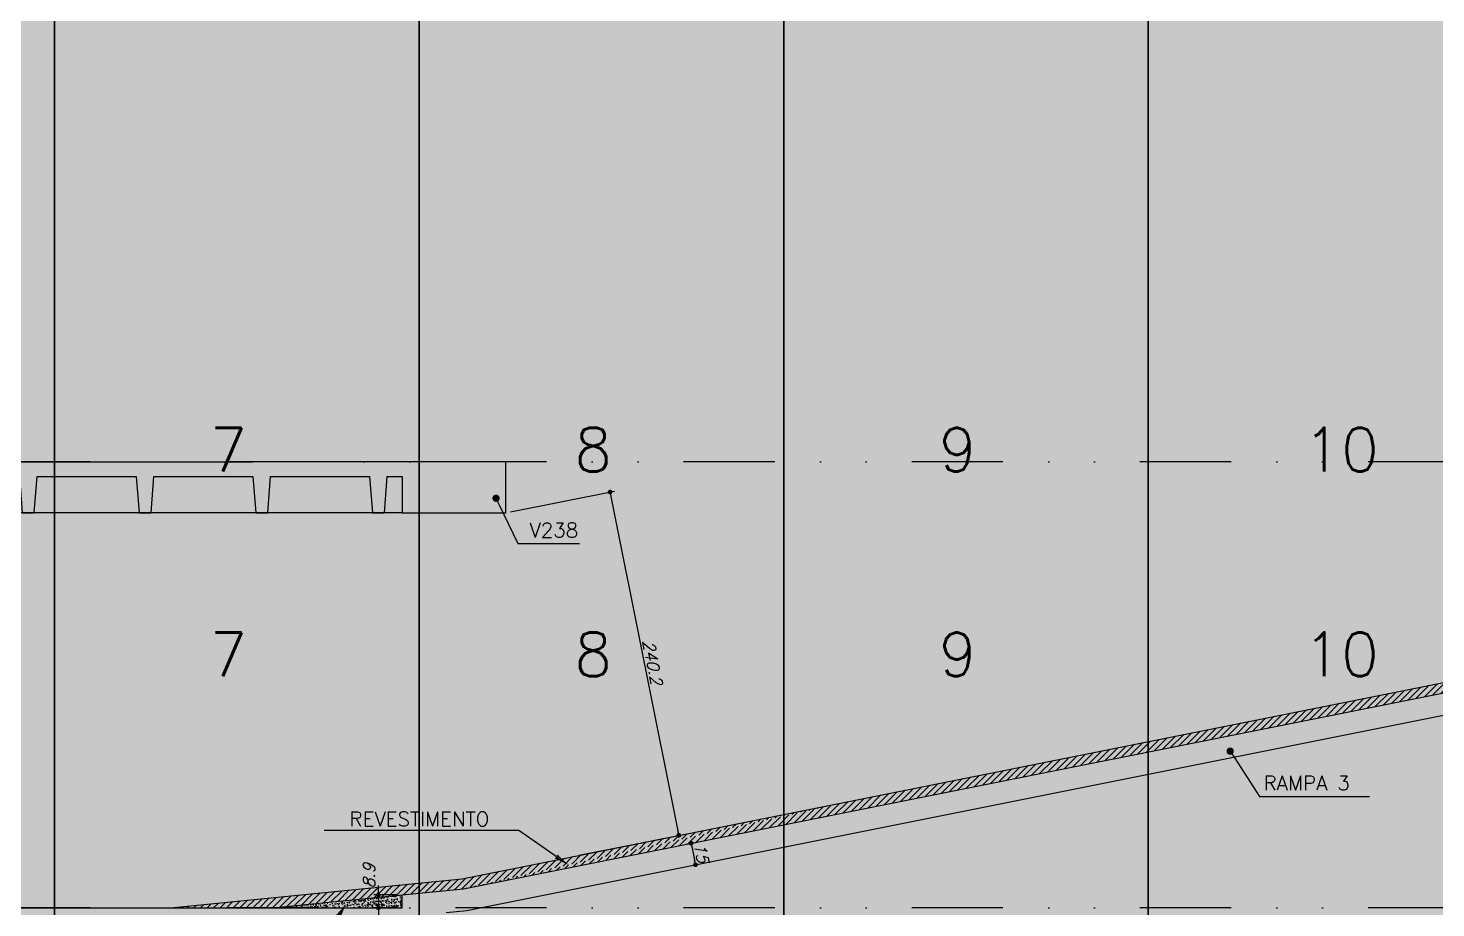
# Model space of a CAD drawing. Header units: millimetres. Extents: x 0 to 8720, y 0 to 4500.
# Drawn here: x 2203 to 3168, y 2848 to 3451 of the extents above; entities that cross this region are included whole.
import ezdxf
from ezdxf import colors
from ezdxf.entities.mleader import LeaderData, LeaderLine
from ezdxf.math import Vec2, Vec3

# ---------------------------------------------------------------- set-up
doc = ezdxf.new("R2010")
doc.units = ezdxf.units.MM
doc.header["$LTSCALE"] = 50
doc.linetypes.add('DASHED', pattern=[0.75, 0.5, -0.25])
doc.linetypes.add('DIVIDE2', pattern=[0.625, 0.25, -0.125, 0, -0.125, 0, -0.125])
for name, color, linetype in [('F-AUX-RED', 1, 'Continuous'), ('F-AUX-VARIACAO', 2, 'Continuous'), ('F-CORTE', 4, 'Continuous'), ('F-COTAS', 106, 'Continuous'), ('F-CPC', 1, 'DASHED'), ('F-EIXOS-DET', 1, 'Continuous'), ('F-FUNDAÇÃO-VISTA', 253, 'Continuous'), ('F-MURETA OBRA', 4, 'Continuous'), ('F-PERFIL VISTA', 252, 'Continuous'), ('F-SOLIDO-CORTE', 71, 'Continuous'), ('F-TEXTO-YELLOW', 2, 'Continuous'), ('F-VISTA', 2, 'Continuous'), ('F-VISTA SÓLIDO 3', 252, 'Continuous')]:
    doc.layers.add(name, color=color, linetype=linetype)
doc.styles.add('CP-TEXT-INCL', font='simplex.shx', dxfattribs={"oblique": 20})
doc.styles.add('MCP', font='simplex.shx')
doc.styles.get("Standard").update_dxf_attribs({"font": 'txt.shx'})
doc.dimstyles.new('CP-COTAS-50', dxfattribs={"dimscale": 0.64, "dimtxt": 12.5, "dimasz": 5, "dimexe": 5, "dimexo": 5, "dimgap": 2.5, "dimtad": 1, "dimdec": 1, "dimdsep": 46, "dimtxsty": 'CP-TEXT-INCL', "dimblk1": 'DOT', "dimblk2": 'DOT', "dimsah": 1, "dimcen": 9, "dimclrd": 256, "dimclre": 256, "dimclrt": 256, "dimadec": 0, "dimazin": 0, "dimtfac": 1, "dimtdec": 1, "dimtmove": 2, "dimatfit": 3, "dimldrblk": 'DOT', "dimfxl": 5, "dimtolj": 1, "dimarcsym": 0})

# ---------------------------------------------------------------- blocks, each defined once
blk = doc.blocks.new('_DOT')
at = {"color": 0, "linetype": 'ByBlock'}
blk.add_line((-0.5, 0), (-1, 0), dxfattribs=at)
at = {"color": 0, "linetype": 'ByBlock', "const_width": 0.5}
blk.add_lwpolyline([(-0.25, 0, 1), (0.25, 0, 1)], format="xyb", close=True, dxfattribs=at)
blk = doc.blocks.new('A$Cba39174f')
at = {"layer": 'F-CORTE'}
for points in [[(11039.05015577876, -4045.203185159786), (11119.05015577876, -4045.203185159786)], [(11039.05015577876, -4055.203185159786), (11041.05015577876, -4080.203185159786), (11049.05015577876, -4080.203185159786)], [(11051.05015577876, -4055.203185159786), (11049.05015577876, -4080.203185159786), (11049.05015577876, -4080.203185159786)], [(11051.05015577876, -4055.203185159786), (11119.05015577876, -4055.203185159786)]]:
    blk.add_lwpolyline(points, dxfattribs=at)
blk = doc.blocks.new('*D19')
at = {"layer": 'F-COTAS', "lineweight": -2, "transparency": 16777216}
for p, q in [((2456.583570000002, 2856.85947656521), (2440.23289472057, 2856.85947656521)), ((2443.432894720569, 2860.059476565209), (2443.432894720569, 2863.25947656521)), ((2443.432894720569, 2856.85947656521), (2443.432894720569, 2847.994384999998)), ((2456.583570000002, 2847.994384999998), (2440.23289472057, 2847.994384999998)), ((2443.432894720569, 2844.794384999998), (2443.432894720569, 2841.594384999998))]:
    blk.add_line(p, q, dxfattribs=at)
at = {"layer": 'F-COTAS', "lineweight": -2, "transparency": 16777216, "xscale": 3.2, "yscale": 3.2, "zscale": 3.2}
for p, rotation in [((2443.432894720569, 2856.85947656521), 270), ((2443.432894720569, 2847.994384999998), 90)]:
    blk.add_blockref('_DOT', p, dxfattribs=dict(at, rotation=rotation))
at = {"layer": 'F-COTAS', "transparency": 16777216, "insert": (2437.073535152878, 2869.72708113712), "char_height": 8, "attachment_point": 5, "rotation": 90, "style": 'CP-TEXT-INCL'}
blk.add_mtext('\\A1;8.9', dxfattribs=at)
blk = doc.blocks.new('*D21')
at = {"layer": 'F-COTAS', "lineweight": -2, "transparency": 16777216}
for p, q in [((2533.921394333486, 3119.621881752372), (2605.389020507649, 3133.919412989525)), ((2602.878936926535, 3130.153847903669), (2648.750656620063, 2900.859513053457)), ((2581.048595531755, 2884.05189823519), (2652.516221705918, 2898.349429472342))]:
    blk.add_line(p, q, dxfattribs=at)
at = {"layer": 'F-COTAS', "lineweight": -2, "transparency": 16777216, "xscale": 3.2, "yscale": 3.2, "zscale": 3.2}
for p, rotation in [((2602.251196174164, 3133.291672237155), 101.3130205391447), ((2649.378397372433, 2897.721688719972), 281.3130205391447)]:
    blk.add_blockref('_DOT', p, dxfattribs=dict(at, rotation=rotation))
at = {"layer": 'F-COTAS', "transparency": 16777216, "insert": (2631.305989356897, 3016.605226795212), "char_height": 8, "attachment_point": 5, "rotation": 281.31302053914476, "style": 'CP-TEXT-INCL'}
blk.add_mtext('\\A1;240.2', dxfattribs=at)
blk = doc.blocks.new('*D303')
at = {"layer": 'F-COTAS', "lineweight": -2, "transparency": 16777216}
for p, q in [((2654.344009823668, 2891.576385269393), (2661.013388669296, 2892.910634879775)), ((2658.503305088182, 2889.145069793919), (2660.190358360177, 2880.712166897677)), ((2657.286544600405, 2876.867833706181), (2663.955923446033, 2878.202083316562))]:
    blk.add_line(p, q, dxfattribs=at)
at = {"layer": 'F-COTAS', "lineweight": -2, "transparency": 16777216, "xscale": 3.2, "yscale": 3.2, "zscale": 3.2}
for p, rotation in [((2657.875564335811, 2892.282894127404), 101.3130205391451), ((2660.818099112548, 2877.574342564192), 281.3130205391451)]:
    blk.add_blockref('_DOT', p, dxfattribs=dict(at, rotation=rotation))
at = {"layer": 'F-COTAS', "transparency": 16777216, "insert": (2664.838024307779, 2886.027164662446), "char_height": 8, "attachment_point": 5, "rotation": 281.3130205391451, "style": 'CP-TEXT-INCL'}
blk.add_mtext('\\A1;15', dxfattribs=at)

msp = doc.modelspace()

# ---------------------------------------------------------------- hatches: boundary and pattern name
at = {"layer": 'F-AUX-RED'}
h = msp.add_hatch(dxfattribs=at)
h.set_pattern_fill('AR-CONC', color=256, scale=0.025)
h.set_pattern_definition([(49.99999999999999, (354.8275584583953, 2355.804320177296), (4.5546167249001, -0.3984771384725772), [0.4762500000000001, -5.23875]), (355, (354.8275584583953, 2355.804320177296), (-0.8810855356242335, 4.776421130975879), [0.381, -4.19101460425]), (100.4514447, (355.2071086333953, 2355.771113839796), (3.673531177258832, 4.377943797804877), [0.4047502199999999, -4.452256114999998]), (46.18420000000001, (354.8275584583953, 2357.074320177297), (6.776976022303248, -1.051058198318179), [0.714375, -7.858125]), (96.63555760999992, (355.3923059583953, 2356.986732677296), (5.935103351287576, 6.185653114943038), [0.6071255785, -6.678390204]), (351.1841511700001, (354.8275584583953, 2357.074320177297), (5.935103351624426, 6.185653114638317), [0.5714991767500001, -6.286493298]), (21, (355.4625584583953, 2356.756820177296), (3.790359781728312, -2.55662995467719), [0.4762500000000001, -5.23875]), (326.0000000000001, (355.4625584583953, 2356.756820177296), (1.545050708691177, 4.604699153057981), [0.381, -4.191]), (71.45144499999999, (355.7784217733953, 2356.543767679796), (5.335410481967904, 2.048069222147631), [0.40475022, -4.45224844]), (37.50000000000001, (354.8275584583953, 2355.804320177296), (0.07721508126479543, 2.113875971828828), [0, -4.1402, 0, -4.2545, 0, -4.206875]), (7.499999999999999, (354.8275584583953, 2355.804320177296), (1.670491562757644, 2.504514370452988), [0, -2.4257, 0, -4.04495, 0, -1.603375]), (327.5, (353.4115084583952, 2355.804320177296), (3.389764879171785, -0.1432185998168361), [0, -1.5875, 0, -4.953, 0, -6.57225]), (317.5, (352.7765084583953, 2355.804320177296), (3.703229534650451, 0.6356622758333258), [0, -2.06375, 0, -3.2893, 0, -4.66725])])
h.paths.add_polyline_path([(2459.783570000001, 2856.859476565209), (2371.132654347888, 2847.994384999997), (2459.783570000001, 2847.994384999997)])
at = {"layer": 'F-AUX-VARIACAO'}
h = msp.add_hatch(dxfattribs=at)
h.set_pattern_fill('ANSI31', color=253)
h.set_pattern_definition([(45, (354.8275584583953, 2355.804320177296), (-2.245064030267288, 2.245064030267288), [])])
h.paths.add_polyline_path([(4281.320901994566, 3217.062961264674), (4469.783570000001, 3235.909228065217), (4469.783570000001, 3236.994141000002), (4486.385216000001, 3236.994141000002), (4967.610007000001, 3236.994141000002), (5037.733768000001, 3236.994141000002), (5052.283570000001, 3236.994141000002), (5060.632699347847, 3236.994141000002), (5261.319901051124, 3257.06286117033), (6087.319901051125, 3422.06286117033), (6286.632699347846, 3441.994141000002), (6872.283570000001, 3441.994141000002), (6872.28357, 3448.994141000002), (6286.283570000001, 3448.994141000002), (6086.283570000001, 3428.994141000002), (5260.283570000001, 3263.994141000002), (5060.283570000001, 3243.994141000002), (4480.283570000001, 3243.994141000002), (4280.283570000001, 3223.994141000002), (2763.344611772557, 2920.521319792018), (2500.736331659851, 2860.954752731193), (2501.820856994609, 2861.063205264669)])
h = msp.add_hatch(dxfattribs=at)
h.set_pattern_fill('ANSI31', color=253)
h.set_pattern_definition([(45, (140, 20), (-2.245064030267288, 2.245064030267288), [])])
h.paths.add_polyline_path([(2763.344611772555, 2920.521319792018), (2500.783525000042, 2867.994384999997), (2300.783525000042, 2847.994384999997), (2357.28357, 2847.994384999997), (2371.132654347888, 2847.994384999997), (2459.783570000001, 2856.859476565209), (2500.736331659852, 2860.954752731193)])
at = {"layer": 'F-PERFIL VISTA', "ltscale": 2}
h = msp.add_hatch(dxfattribs=at)
h.set_pattern_fill('AR-CONC', color=256, scale=0.8)
h.set_pattern_definition([(49.99999999999999, (0, 0), (145.7477351968032, -12.75126843112247), [15.24, -167.64]), (355, (0, 0), (-28.19473713997547, 152.8454761912281), [12.192, -134.112467336]), (100.4514447, (12.1456056, -1.0626028), (117.5529976722826, 140.0942015297561), [12.95200704, -142.47219568]), (46.18420000000001, (0, 40.64), (216.863232713704, -33.63386234618172), [22.86, -251.46]), (96.63555760999996, (18.07192, 37.8372), (189.9233072412024, 197.9408996781772), [19.428018512, -213.708486528]), (351.1841511700001, (0, 40.64), (189.9233072519816, 197.9408996684261), [18.287973656, -201.167785536]), (21, (20.32, 30.48), (121.291513015306, -81.81215854967009), [15.24, -167.64]), (326.0000000000001, (20.32, 30.48), (49.44162267811766, 147.3503728978554), [12.192, -134.112]), (71.45144499999999, (30.42762608, 23.66232008), (170.7331354229729, 65.5382151087242), [12.95200704, -142.47195008]), (37.50000000000001, (0, 0), (2.470882600473454, 67.64403109852249), [0, -132.4864, 0, -136.144, 0, -134.62]), (7.499999999999999, (0, 0), (53.4557300082446, 80.14445985449561), [0, -77.6224, 0, -129.4384, 0, -51.30800000000001]), (327.5, (-45.3136, 0), (108.4724761334971, -4.582995194138755), [0, -50.8, 0, -158.496, 0, -210.312]), (317.5, (-65.6336, 0), (118.5033451088144, 20.34119282666643), [0, -66.04, 0, -105.2576, 0, -149.352])])
h.paths.add_polyline_path([(1971.283523000001, 3949.994141000076), (1971.283523000001, 3903.681049560308), (1971.283523000001, 3839.994141000076)])
h.paths.add_polyline_path([(1971.283523000002, 3673.994140999974), (1721.283523000001, 3673.994140999974), (1721.283523000001, 2374.994384999998), (1971.283523000002, 2374.994384999998)])
h.paths.add_polyline_path([(2221.283523000002, 3929.994141000076), (1971.283523000001, 3929.994141000076), (1971.283523000001, 3839.994141000076), (1971.283523000002, 2374.994384999998), (2221.283523000002, 2374.994384999998)])
h.paths.add_polyline_path([(2971.283523000001, 3959.994141000003), (1971.283523, 3959.994141000003), (1971.283523000001, 3929.994141000076), (2221.283523000002, 3929.994141000076), (2971.283523000001, 3929.994141000076)])
h.paths.add_polyline_path([(2471.283523000001, 3929.994141000076), (2221.283523000002, 3929.994141000076), (2221.283523000002, 2374.994384999998), (2471.283523000001, 2374.994384999997)])
h.paths.add_polyline_path([(2721.283523000002, 3929.994141000076), (2471.283523000001, 3929.994141000076), (2471.283523000001, 2374.994384999998), (2721.283523000002, 2374.994384999998)])
h.paths.add_polyline_path([(2971.283523000001, 3929.994141000076), (2721.283523000002, 3929.994141000076), (2721.283523000002, 2374.994384999997), (2971.283523000001, 2374.994384999997)])
h.paths.add_polyline_path([(3971.283523000002, 3981.994141000002), (3221.283523000002, 3981.994141000002), (3221.283523000002, 3971.994141000003), (2971.283523000001, 3971.994141000003), (3971.283523000003, 3967.994141000076)])
h.paths.add_polyline_path([(3221.283523000002, 3967.994141000076), (2971.283523000001, 3971.994141000003), (2971.283523000001, 3929.994141000076), (2971.283523000001, 2374.994384999998), (3221.283523000002, 2374.994384999998)])
h.paths.add_polyline_path([(3471.283523000003, 3967.994141000076), (3221.283523000002, 3967.994141000076), (3221.283523000002, 2374.994384999997), (3471.283523000002, 2374.994384999997)])
h.paths.add_polyline_path([(3721.283523000003, 3967.994141000076), (3471.283523000002, 3967.994141000076), (3471.283523000002, 2374.994384999997), (3721.283523000003, 2374.994384999997)])
h.paths.add_polyline_path([(3971.283523000005, 3967.994141000076), (3721.283523000003, 3967.994141000076), (3721.283523000003, 2374.994384999997), (3971.283523000005, 2374.994384999997)])
h.paths.add_polyline_path([(5202.283522999998, 3238.994140999974), (4952.283522999998, 3238.994140999974), (4952.283522999998, 2374.994384999997), (5202.283522999998, 2374.994384999997)])
h.paths.add_polyline_path([(5452.283522999998, 4131.994141000003), (5202.283522999998, 4131.994141000003), (5202.283522999998, 2374.994384999997), (5452.283522999998, 2374.994384999998)])
h.paths.add_polyline_path([(5720.283522999998, 4131.994141000003), (5452.283522999998, 4131.994141000003), (5452.283522999998, 2374.994384999997), (5720.283522999998, 2374.994384999997)])
h.paths.add_polyline_path([(5970.283523000001, 3733.994141000003), (5720.283522999998, 3733.994141000003), (5720.283522999999, 2374.994384999997), (5970.283523, 2374.994384999997)])
h.paths.add_polyline_path([(6481.283522999998, 3733.994141000003), (6220.283522999998, 3733.994141000003), (6220.283522999998, 2374.994384999997), (6481.283522999997, 2374.994384999997)])
h.paths.add_polyline_path([(6220.283522999998, 4131.994141000003), (5970.283523, 4131.994141000003), (5970.283523, 3733.994141000003), (6220.283522999998, 3733.994141000003)])
h.paths.add_polyline_path([(6220.283522999998, 3733.994141000003), (5970.283523000001, 3733.994141000003), (5970.283523000001, 2374.994384999997), (6220.283522999998, 2374.994384999997)])
h.paths.add_polyline_path([(6731.283522999998, 4278), (6481.283522999998, 4278), (6481.283522999998, 3733.994141000003), (6731.283522999998, 3733.994141000003)])
at = {"layer": 'F-SOLIDO-CORTE'}
h = msp.add_hatch(color=256, dxfattribs=at)
h.dxf.hatch_style = 1
h.paths.add_polyline_path([(5081.283570000001, 3218.959476822975), (5264.280846911479, 3237.259204514123), (5815.283540842624, 3347.326328604486), (5815.283570000001, 3313.99780299999), (5875.283570000001, 3313.99780299999), (5875.283570000001, 3317.790575000005), (5875.28353848171, 3359.311800287838), (6090.280846911481, 3402.259204514124), (6287.630211770263, 3421.994141000002), (6326.283570000001, 3421.994141000002), (6326.283570000001, 3381.997802999991), (6386.283570000001, 3381.997802999991), (6386.283570000001, 3385.463938000001), (6386.283570000001, 3421.994141000002), (6872.283570000001, 3421.994141000002), (6872.283570000001, 3441.994141000002), (6286.632699347845, 3441.994141000002), (6087.319901051125, 3422.06286117033), (5261.319901051124, 3257.06286117033), (5060.632699347847, 3236.994141000002), (5052.283570000001, 3236.994141000002), (5037.733768000001, 3236.994141000002), (4967.610007000001, 3236.994141000002), (4486.385216000001, 3236.994141000002), (4469.783570000001, 3236.994141000002), (4469.783570000001, 3235.909228065217), (4281.320901994566, 3217.062961264674), (2501.820856994608, 2861.063205264669), (2459.783570000001, 2856.859476565209), (2459.783570000001, 2847.994384999997), (2357.28357, 2847.994384999997), (2277.28357, 2847.994384999997), (2197.28357, 2847.994384999997), (2117.28357, 2847.994384999997), (2037.28357, 2847.994384999997), (1957.28357, 2847.994384999997), (1877.28357, 2847.994384999997), (1861.783570000001, 2847.994384999997), (1836.783570000001, 2847.994384999997), (1836.783570000001, 2825.858386000006), (1836.783570000001, 2787.994384999997), (1852.560237000001, 2787.994384999997), (1861.783570000001, 2787.994384999997), (1861.783570000001, 2812.994384999997), (1861.783570000001, 2837.994384999997), (1877.283569999999, 2837.994384999997), (1879.28357, 2812.994384999997), (1887.28357, 2812.994384999997), (1889.28357, 2837.994384999997), (1957.28357, 2837.994384999997), (1959.28357, 2812.994384999997), (1967.28357, 2812.994384999997), (1969.28357, 2837.994384999997), (2037.28357, 2837.994384999997), (2039.28357, 2812.994384999997), (2047.28357, 2812.994384999997), (2049.28357, 2837.994384999997), (2117.28357, 2837.994384999997), (2119.28357, 2812.994384999997), (2127.28357, 2812.994384999997), (2129.28357, 2837.994384999997), (2197.28357, 2837.994384999997), (2199.28357, 2812.994384999997), (2207.28357, 2812.994384999997), (2209.28357, 2837.994384999997), (2277.28357, 2837.994384999997), (2279.28357, 2812.994384999997), (2287.28357, 2812.994384999997), (2289.28357, 2837.994384999997), (2357.28357, 2837.994384999997), (2359.28357, 2812.994384999997), (2367.28357, 2812.994384999997), (2369.28357, 2837.994384999997), (2437.28357, 2837.994384999997), (2439.28357, 2812.994384999997), (2447.28357, 2812.994384999997), (2449.28357, 2837.994384999997), (2459.783570000001, 2837.994384999997), (2459.783570000001, 2812.994384999997), (2489.783570000001, 2812.994384999997), (2489.783570000001, 2817.405544000007), (2489.783570000001, 2844.784663133527), (2504.043711268676, 2846.210677260395), (4283.543756268635, 3202.210433260399), (4469.783570000001, 3220.834414633536), (4469.783570000001, 3196.994141000002), (4488.783570000001, 3196.994141000002), (4488.783570000001, 3202.043305999991), (4488.783570000001, 3216.994141000002), (4967.610007000001, 3216.994141000002), (5037.733768000001, 3216.994141000002), (5052.283570000001, 3216.994141000002), (5052.283570000001, 3093.994141000002), (5081.283570000001, 3093.994141000002), (5081.283570000001, 3103.033582000003)])
h = msp.add_hatch(color=256, dxfattribs=at)
h.dxf.hatch_style = 1
h.paths.add_polyline_path([(2530.783570000001, 3153.994141000002), (2357.28357, 3153.994141000002), (2277.28357, 3153.994141000002), (2197.28357, 3153.994141000002), (2117.28357, 3153.994141000002), (2037.28357, 3153.994141000002), (1957.28357, 3153.994141000002), (1877.28357, 3153.994141000002), (1836.783523, 3153.994099999996), (1836.783523, 3093.994141000002), (1861.783570000001, 3093.994141000002), (1861.783570000001, 3143.994141000002), (1877.28357, 3143.994141000002), (1879.28357, 3118.994141000002), (1887.28357, 3118.994141000002), (1889.28357, 3143.994141000002), (1957.28357, 3143.994141000002), (1959.28357, 3118.994141000002), (1967.28357, 3118.994141000002), (1969.28357, 3143.994141000002), (2037.28357, 3143.994141000002), (2039.28357, 3118.994141000002), (2047.28357, 3118.994141000002), (2049.28357, 3143.994141000002), (2117.28357, 3143.994141000002), (2119.28357, 3118.994141000002), (2127.28357, 3118.994141000002), (2129.28357, 3143.994141000002), (2197.28357, 3143.994141000002), (2199.28357, 3118.994141000002), (2207.28357, 3118.994141000002), (2209.28357, 3143.994141000002), (2277.28357, 3143.994141000002), (2279.28357, 3118.994141000002), (2287.28357, 3118.994141000002), (2289.28357, 3143.994141000002), (2357.28357, 3143.994141000002), (2359.28357, 3118.994141000002), (2367.28357, 3118.994141000002), (2369.28357, 3143.994141000002), (2437.28357, 3143.994141000002), (2439.28357, 3118.994141000002), (2447.28357, 3118.994141000002), (2449.28357, 3143.994141000002), (2459.783570000001, 3143.994141000002), (2459.783570000001, 3118.994141000002), (2530.783570000001, 3118.994141000002)])
at = {"layer": 'F-VISTA SÓLIDO 3'}
h = msp.add_hatch(color=256, dxfattribs=at)
h.dxf.hatch_style = 1
h.paths.add_polyline_path([(2277.28357, 3143.994141000002), (2209.28357, 3143.994141000002), (2207.28357, 3118.994141000002), (2279.28357, 3118.994141000002)])
h = msp.add_hatch(color=256, dxfattribs=at)
h.dxf.hatch_style = 1
h.paths.add_polyline_path([(2357.28357, 3143.994141000002), (2289.28357, 3143.994141000002), (2287.28357, 3118.994141000002), (2359.28357, 3118.994141000002)])
h = msp.add_hatch(color=256, dxfattribs=at)
h.dxf.hatch_style = 1
h.paths.add_polyline_path([(2437.28357, 3143.994141000002), (2369.28357, 3143.994141000002), (2367.28357, 3118.994141000002), (2439.28357, 3118.994141000002)])
h = msp.add_hatch(color=256, dxfattribs=at)
h.dxf.hatch_style = 1
h.paths.add_polyline_path([(2459.783570000001, 3143.994141000002), (2449.28357, 3143.994141000002), (2447.28357, 3118.994141000002), (2459.783570000001, 3118.994141000002)])

# ---------------------------------------------------------------- linework, layer by layer
at = {"layer": 'F-AUX-RED'}
msp.add_lwpolyline([(2371.132654347888, 2847.994384999997), (2459.783570000001, 2856.859476565209)], dxfattribs=at)
msp.add_lwpolyline([(2371.132654347888, 2847.994384999997), (2459.783570000001, 2856.859476565209)], dxfattribs=at)
at = {"layer": 'F-AUX-VARIACAO', "color": 253}
msp.add_lwpolyline([(2300.783525000042, 2847.994384999997), (2500.783525000042, 2867.994384999997), (4280.283570000001, 3223.994141000002), (4480.283570000001, 3243.994141000002)], dxfattribs=at)
at = {"layer": 'F-CORTE'}
for points in [[(2501.820856994608, 2861.063205264669), (4281.320901994566, 3217.062961264674)], [(2489.783570000001, 2844.784663133527), (2504.043711268676, 2846.210677260395), (4283.543756268635, 3202.210433260399)], [(2530.783570000001, 3118.994141000002), (2530.783570000001, 3153.994141000002), (2357.28357, 3153.994141000002)], [(2357.28357, 3143.994141000002), (2359.28357, 3118.994141000002), (2367.28357, 3118.994141000002)], [(2369.28357, 3143.994141000002), (2367.28357, 3118.994141000002), (2367.28357, 3118.994141000002)], [(2369.28357, 3143.994141000002), (2437.28357, 3143.994141000002)], [(2437.28357, 3143.994141000002), (2439.28357, 3118.994141000002), (2447.28357, 3118.994141000002)], [(2449.28357, 3143.994141000002), (2447.28357, 3118.994141000002), (2447.28357, 3118.994141000002)], [(2449.28357, 3143.994141000002), (2459.783570000001, 3143.994141000002)], [(2459.783570000001, 3143.994141000002), (2459.783570000001, 3118.994141000002), (2530.783570000001, 3118.994141000002)], [(2447.28357, 3118.994141000002), (2439.28357, 3118.994141000002)], [(2459.783570000001, 2856.859476565209), (2501.820856994608, 2861.063205264669)], [(2459.783570000001, 2847.994384999997), (2459.783570000001, 2856.859476565209)], [(2357.28357, 2847.994384999997), (2459.783570000001, 2847.994384999997)]]:
    msp.add_lwpolyline(points, dxfattribs=at)
at = {"layer": 'F-CPC'}
for p, q in [((2721.283522999999, 2374.994384999998), (2721.283523000002, 3971.994141000003)), ((2971.283523000001, 2374.994384999998), (2971.283523000001, 3971.994141000003)), ((2221.283523000002, 2374.994384999998), (2221.283523000002, 3959.994141000003)), ((2471.283523000001, 2374.994384999998), (2471.283523000002, 3959.994141000003))]:
    msp.add_line(p, q, dxfattribs=at)
at = {"layer": 'F-EIXOS-DET', "color": 1, "linetype": 'DIVIDE2', "ltscale": 5}
for p, q in [((7095.783570000001, 3153.994141000002), (365, 3153.994141000002)), ((7095.783570000001, 2847.994384999997), (365, 2847.994384999997))]:
    msp.add_line(p, q, dxfattribs=at)
at = {"layer": 'F-FUNDAÇÃO-VISTA'}
for p, q in [((2221.283523000002, 2374.994384999998), (2221.283523000002, 3929.994141000076)), ((2221.283523000002, 2374.994384999998), (2221.283523000002, 3929.994141000076)), ((2471.283523000002, 2374.994384999998), (2471.283523000002, 3929.994141000076)), ((2471.283523000001, 2374.994384999998), (2471.283523000001, 3929.994141000076)), ((2721.283523, 2374.994384999998), (2721.283523, 3929.994141000076)), ((2721.283523000002, 2374.994384999998), (2721.283523000002, 3929.994141000076)), ((2971.283523000001, 2374.994384999998), (2971.283523000001, 3929.994141000076)), ((2971.283523000001, 2374.994384999998), (2971.283523000001, 3929.994141000076))]:
    msp.add_line(p, q, dxfattribs=at)
at = {"layer": 'F-MURETA OBRA'}
for points in [[(2221.283523000002, 4019.994141000003), (2221.283523000002, 2374.994384999998)], [(2471.283523000002, 4019.994141000003), (2471.283523000002, 2374.994384999998)], [(2721.283523000002, 3971.994141000003), (2721.283523000002, 2374.994384999998)], [(2971.283523000001, 3971.994141000003), (2971.283523000001, 2374.994384999998)]]:
    msp.add_lwpolyline(points, dxfattribs=at)
at = {"layer": 'F-VISTA'}
msp.add_lwpolyline([(2459.783570000001, 3118.994141000002), (1861.783570000001, 3118.994141000002)], dxfattribs=at)

# ---------------------------------------------------------------- block references
at = {"layer": 'F-CORTE'}
for p in [(-8841.766585778765, 7199.197326159787), (-8761.766585778765, 7199.197326159787), (-8841.766585778765, 6893.197570159782), (-8761.766585778765, 6893.197570159782)]:
    msp.add_blockref('A$Cba39174f', p, dxfattribs=at)

# ---------------------------------------------------------------- texts
at = {"layer": 'F-CPC', "char_height": 30, "attachment_point": 1}
for s, insert in [('7', (2327.795907780588, 3177.3543804901)), ('8', (2577.795907780587, 3177.3543804901)), ('9', (2827.795907780588, 3177.3543804901)), ('10', (3077.795907780589, 3177.3543804901))]:
    msp.add_mtext_dynamic_manual_height_columns(s, width=540.7942203637904, gutter_width=12.5, heights=[0], dxfattribs=dict(at, insert=insert))
at = {"layer": 'F-MURETA OBRA', "char_height": 30, "attachment_point": 1}
for s, insert in [('7', (2327.795907780588, 3036.994562715548)), ('8', (2577.795907780587, 3036.994562715548)), ('9', (2827.795907780588, 3036.994562715548)), ('10', (3077.795907780589, 3036.994562715548))]:
    msp.add_mtext_dynamic_manual_height_columns(s, width=540.7942203637904, gutter_width=12.5, heights=[0], dxfattribs=dict(at, insert=insert))
at = {"layer": 'F-TEXTO-YELLOW', "style": 'MCP'}
for s, p in [('V238', (2547.001517994748, 3102.13766538758)), ('RAMPA 3', (3050.313903832218, 2928.629974481756))]:
    msp.add_text(s, height=10, dxfattribs=at).set_placement(p)
at = {"layer": 'F-TEXTO-YELLOW', "insert": (2471.52858553777, 2908.978494167159), "char_height": 10, "attachment_point": 5, "style": 'MCP'}
msp.add_mtext_dynamic_manual_height_columns('REVESTIMENTO', width=110.2440147659472, gutter_width=12.5, heights=[0], dxfattribs=at)

# ---------------------------------------------------------------- dimensions: what is measured, and where the dimension line sits
at = {"layer": 'F-COTAS'}
for p1, p2, distance, picture, middle in [((2530.783570000001, 3118.994141000002), (2577.91077119827, 2883.424157482819), 72.88374983799383, '*D21', (2631.305989356897, 3016.605226795212)), ((2651.206185490182, 2890.948644517021), (2654.148720266919, 2876.240092953809), 6.801531901662536, '*D303', (2664.838024307779, 2886.027164662446))]:
    dim = msp.add_aligned_dim(p1=p1, p2=p2, distance=distance, dimstyle='CP-COTAS-50', dxfattribs=at)
    dim.commit()
    dim.dimension.update_dxf_attribs({"geometry": picture, "text_midpoint": middle})
dim = msp.add_linear_dim(base=(2443.432894720569, 2847.994384999998), p1=(2459.783570000001, 2856.859476565209), p2=(2459.783570000001, 2847.994384999997), angle=90, dimstyle='CP-COTAS-50', dxfattribs=at)
dim.commit()
dim.dimension.update_dxf_attribs({"geometry": '*D19', "text_midpoint": (2437.073535152878, 2869.72708113712), "dimtype": 160})

# ---------------------------------------------------------------- leaders
at = {"layer": 'F-AUX-RED'}
ml = msp.add_multileader_mtext('Standard', dxfattribs=at)
ml.set_content('', color=256)
ml.set_leader_properties()
ml.set_arrow_properties(name='DOT')
ml.build(insert=Vec2(0, 0))
ml.multileader.update_dxf_attribs({"text_right_attachment_type": 6, "text_top_attachment_type": 0, "text_bottom_attachment_type": 0, "dogleg_length": 0.36, "arrow_head_size": 5})
ctx = ml.context
ctx.base_point, ctx.char_height, ctx.arrow_head_size, ctx.landing_gap_size, ctx.plane_origin = Vec3(2581.202204389663, 3097.88096397532), 0.18, 5, 0.09, Vec3(2524.086351961732, 3128.978178316516)
ctx.right_attachment = 6
notes = []
notes.append((ctx, [(0, (1, 1, 0), (2538.938585284943, 3097.88096397532), (1, 0), 42.26361910472041, [(0, [(2524.086351961732, 3128.978178316516)], 256, [])])]))
ctx.mtext.insert, ctx.mtext.flow_direction = Vec3(2581.292204389663, 3097.97096397532), 5
ml = msp.add_multileader_mtext('Standard', dxfattribs=at)
ml.set_content('', color=256)
ml.set_leader_properties()
ml.set_arrow_properties(name='DOT')
ml.build(insert=Vec2(0, 0))
ml.multileader.update_dxf_attribs({"text_right_attachment_type": 6, "text_top_attachment_type": 0, "text_bottom_attachment_type": 0, "dogleg_length": 0.36, "arrow_head_size": 5})
ctx = ml.context
ctx.base_point, ctx.char_height, ctx.arrow_head_size, ctx.landing_gap_size, ctx.plane_origin = Vec3(3123.032122023488, 2924.373273069494), 0.18, 5, 0.09, Vec3(3027.398737799203, 2955.470487410691)
ctx.right_attachment = 6
notes.append((ctx, [(0, (1, 1, 0), (3047.49595488975, 2924.373273069494), (1, 0), 75.53616713373775, [(0, [(3027.398737799203, 2955.470487410691)], 256, [])])]))
ctx.mtext.insert, ctx.mtext.flow_direction = Vec3(3123.122122023488, 2924.463273069494), 5
ml = msp.add_multileader_mtext('Standard', dxfattribs=at)
ml.set_content('', color=256)
ml.set_leader_properties()
ml.build(insert=Vec2(0, 0))
ml.multileader.update_dxf_attribs({"text_right_attachment_type": 6, "text_top_attachment_type": 0, "text_bottom_attachment_type": 0, "dogleg_length": 0.36, "arrow_head_size": 10})
ctx = ml.context
ctx.base_point, ctx.char_height, ctx.arrow_head_size, ctx.landing_gap_size, ctx.plane_origin = Vec3(2406.039378283398, 2901.065998820037), 0.18, 10, 0.09, Vec3(2524.128849076767, 2911.52322405658)
ctx.right_attachment, ctx.text_align_type = 6, 2
notes.append((ctx, [(0, (1, 1, 0), (2539.795887898848, 2900.975998820037), (-1, 0), 133.57650961545, [(0, [(2573.600199535011, 2877.523203966761)], 256, [])])]))
ctx.mtext.insert, ctx.mtext.alignment, ctx.mtext.flow_direction = Vec3(2406.129378283399, 2901.155998820037), 3, 5
ml = msp.add_multileader_mtext('Standard', dxfattribs=at)
ml.set_content('', color=256)
ml.set_leader_properties()
ml.build(insert=Vec2(0, 0))
ml.multileader.update_dxf_attribs({"text_right_attachment_type": 6, "text_top_attachment_type": 0, "text_bottom_attachment_type": 0, "dogleg_length": 0.36, "arrow_head_size": 10})
ctx = ml.context
ctx.base_point, ctx.char_height, ctx.arrow_head_size, ctx.landing_gap_size, ctx.plane_origin = Vec3(2248.203916682082, 2788.020407157859), 0.18, 10, 0.09, Vec3(2421.299097353642, 2850.730974913187)
ctx.right_attachment, ctx.text_align_type = 6, 2
notes.append((ctx, [(0, (1, 1, 0), (2381.960426297532, 2787.930407157859), (-1, 0), 133.57650961545, [(0, [(2421.299097353642, 2850.730974913187)], 256, [])])]))
ctx.mtext.insert, ctx.mtext.alignment, ctx.mtext.flow_direction = Vec3(2248.293916682082, 2788.110407157859), 3, 5
for ctx, leaders in notes:
    for number, flags, end, landing, length, lines in leaders:
        leader = LeaderData()
        leader.index, (leader.has_last_leader_line, leader.has_dogleg_vector, leader.attachment_direction) = number, flags
        leader.last_leader_point, leader.dogleg_vector, leader.dogleg_length = Vec3(end), Vec3(landing), length
        for number, points, colour, breaks in lines:
            line = LeaderLine()
            line.index, line.vertices, line.color, line.breaks = number, Vec3.list(points), colors.encode_raw_color(colour), breaks
            leader.lines.append(line)
        ctx.leaders.append(leader)

doc.saveas('drawing.dxf')
